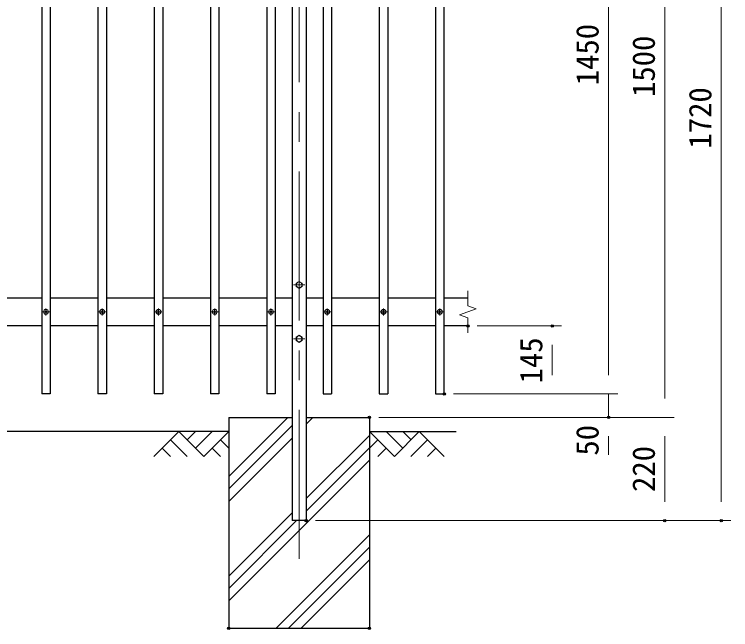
# Model space of a CAD drawing. Units: millimetres, scale not verified. Extents: x -4200 to 4200, y -2970 to 2970.
# Drawn here: x -2138 to -610, y -623 to 689 of the extents above; entities that cross this region are included whole.
import ezdxf
from ezdxf.enums import TextEntityAlignment as Align

# ---------------------------------------------------------------- set-up
doc = ezdxf.new("R2010")
doc.units = ezdxf.units.MM
doc.header["$LTSCALE"] = 10
doc.header["$PDMODE"] = 32
doc.header["$PDSIZE"] = 5
doc.linetypes.add('USER1', pattern=[50.8, 31.75, -6.35, 6.35, -6.35])
for name, color, linetype, lineweight in [('0-2_D-BMK', 2, 'USER1', 13), ('0-3_D-DCR-HCH', 7, 'Continuous', 13), ('0-4_D-STR1', 1, 'Continuous', 25), ('0-5_D-STR4', 7, 'Continuous', 25), ('0-6_D-STR3', 3, 'Continuous', 13), ('0-7_D-BGD', 7, 'Continuous', 25), ('0-8_D-STR-DIM', 7, 'Continuous', 13)]:
    doc.layers.add(name, color=color, linetype=linetype, lineweight=lineweight)
doc.layers.add('0-A_Defpoints', color=8, linetype='Continuous')
doc.styles.add('ＭＳ ゴシック', font='')
doc.styles.get('ＭＳ ゴシック').set_extended_font_data('MS Gothic')

msp = doc.modelspace()

# ---------------------------------------------------------------- linework, layer by layer
at = {"layer": '0-2_D-BMK'}
for p, q in [((-1530.77, 1369.85), (-1530.77, -490.15)), ((-1518.77, 112.35), (-1542.77, 112.35)), ((-2070.77, 62.35), (-2070.77, 47.35)), ((-1950.77, 62.35), (-1950.77, 47.35)), ((-1830.77, 62.35), (-1830.77, 47.35)), ((-1710.77, 62.35), (-1710.77, 47.35)), ((-1590.77, 62.35), (-1590.77, 47.35)), ((-1470.77, 62.35), (-1470.77, 47.35)), ((-1350.77, 62.35), (-1350.77, 47.35)), ((-1230.77, 62.35), (-1230.77, 47.35)), ((-2063.27, 54.85), (-2078.27, 54.85)), ((-1943.27, 54.85), (-1958.27, 54.85)), ((-1823.27, 54.85), (-1838.27, 54.85)), ((-1703.27, 54.85), (-1718.27, 54.85)), ((-1583.27, 54.85), (-1598.27, 54.85)), ((-1463.27, 54.85), (-1478.27, 54.85)), ((-1343.27, 54.85), (-1358.27, 54.85)), ((-1223.27, 54.85), (-1238.27, 54.85)), ((-1518.77, -2.65), (-1542.77, -2.65))]:
    msp.add_line(p, q, dxfattribs=at)
at = {"layer": '0-3_D-DCR-HCH'}
for p, q in [((-1680.77, -296.23), (-1554.7, -170.15)), ((-1515.77, -184.26), (-1501.66, -170.15)), ((-1680.77, -322.74), (-1545.77, -187.74)), ((-1787.2, -200.15), (-1840.41, -253.36)), ((-1787.2, -200.15), (-1733.99, -253.36)), ((-1769.46, -217.89), (-1751.72, -200.15)), ((-1751.72, -235.62), (-1716.25, -200.15)), ((-1733.99, -253.36), (-1680.77, -200.15)), ((-1515.77, -343.36), (-1380.77, -208.36)), ((-1327.56, -253.36), (-1380.77, -200.15)), ((-1309.82, -235.62), (-1345.3, -200.15)), ((-1274.35, -200.15), (-1327.56, -253.36)), ((-1291.99, -217.98), (-1309.82, -200.15)), ((-1274.35, -200.15), (-1221.14, -253.36)), ((-1804.94, -217.89), (-1769.3, -253.36)), ((-1698.51, -217.89), (-1680.77, -235.54)), ((-1680.77, -349.26), (-1545.77, -214.26)), ((-1363.04, -217.89), (-1380.77, -235.54)), ((-1256.61, -217.89), (-1292.25, -253.36)), ((-1822.67, -235.62), (-1804.85, -253.36)), ((-1716.25, -235.62), (-1698.43, -253.36)), ((-1515.77, -369.88), (-1380.77, -234.88)), ((-1345.3, -235.62), (-1363.12, -253.36)), ((-1238.88, -235.62), (-1256.69, -253.36)), ((-1680.77, -561.39), (-1380.77, -261.39)), ((-1680.77, -508.36), (-1545.77, -373.36)), ((-1680.77, -534.88), (-1536.05, -390.15)), ((-1580.43, -620.15), (-1380.77, -420.49)), ((-1553.92, -620.15), (-1380.77, -447.01)), ((-1527.4, -620.15), (-1380.77, -473.53))]:
    msp.add_line(p, q, dxfattribs=at)
at = {"layer": '0-4_D-STR1'}
for p, q in [((-2079.77, 1329.85), (-2079.77, -120.15)), ((-2061.77, 1329.85), (-2061.77, -120.15)), ((-1959.77, 1329.85), (-1959.77, -120.15)), ((-1941.77, 1329.85), (-1941.77, -120.15)), ((-1839.77, 1329.85), (-1839.77, -120.15)), ((-1821.77, 1329.85), (-1821.77, -120.15)), ((-1719.77, 1329.85), (-1719.77, -120.15)), ((-1701.77, 1329.85), (-1701.77, -120.15)), ((-1599.77, 1329.85), (-1599.77, -120.15)), ((-1581.77, 1329.85), (-1581.77, -120.15)), ((-1479.77, 1329.85), (-1479.77, -120.15)), ((-1461.77, 1329.85), (-1461.77, -120.15)), ((-1359.77, 1329.85), (-1359.77, -120.15)), ((-1341.77, 1329.85), (-1341.77, -120.15)), ((-1239.77, 1329.85), (-1239.77, -120.15)), ((-1221.77, 1329.85), (-1221.77, -120.15)), ((-1545.77, 1319.85), (-1545.77, -390.15)), ((-1515.77, 1319.85), (-1515.77, -390.15)), ((-2181.77, 84.85), (-2079.77, 84.85)), ((-2061.77, 84.85), (-1959.77, 84.85)), ((-1941.77, 84.85), (-1839.77, 84.85)), ((-1821.77, 84.85), (-1719.77, 84.85)), ((-1701.77, 84.85), (-1599.77, 84.85)), ((-1581.77, 84.85), (-1545.77, 84.85)), ((-1515.77, 84.85), (-1479.77, 84.85)), ((-1461.77, 84.85), (-1359.77, 84.85)), ((-1341.77, 84.85), (-1239.77, 84.85)), ((-1221.77, 84.85), (-1170.77, 84.85)), ((-2079.77, 24.85), (-2181.77, 24.85)), ((-1959.77, 24.85), (-2061.77, 24.85)), ((-1839.77, 24.85), (-1941.77, 24.85)), ((-1719.77, 24.85), (-1821.77, 24.85)), ((-1599.77, 24.85), (-1701.77, 24.85)), ((-1545.77, 24.85), (-1581.77, 24.85)), ((-1479.77, 24.85), (-1515.77, 24.85)), ((-1359.77, 24.85), (-1461.77, 24.85)), ((-1239.77, 24.85), (-1341.77, 24.85)), ((-1170.77, 24.85), (-1221.77, 24.85)), ((-2061.77, -120.15), (-2079.77, -120.15)), ((-1941.77, -120.15), (-1959.77, -120.15)), ((-1821.77, -120.15), (-1839.77, -120.15)), ((-1701.77, -120.15), (-1719.77, -120.15)), ((-1581.77, -120.15), (-1599.77, -120.15)), ((-1479.77, -120.15), (-1461.77, -120.15)), ((-1359.77, -120.15), (-1341.77, -120.15)), ((-1239.77, -120.15), (-1221.77, -120.15)), ((-1515.77, -390.15), (-1545.77, -390.15))]:
    msp.add_line(p, q, dxfattribs=at)
at = {"layer": '0-5_D-STR4'}
for p, q in [((-1680.77, -170.15), (-1680.77, -620.15)), ((-1680.77, -170.15), (-1545.77, -170.15)), ((-1515.77, -170.15), (-1380.77, -170.15)), ((-1380.77, -170.15), (-1380.77, -620.15)), ((-1380.77, -620.15), (-1680.77, -620.15))]:
    msp.add_line(p, q, dxfattribs=at)
at = {"layer": '0-6_D-STR3'}
for p, q in [((-2072.6, 55.24), (-2074.12, 55.22)), ((-2074.12, 55.22), (-2074.12, 54.48)), ((-2074.12, 55.22), (-2074.12, 54.48)), ((-2072.6, 54.46), (-2074.12, 54.48)), ((-2071.68, 55.72), (-2072.6, 55.24)), ((-2071.68, 53.99), (-2072.6, 54.46)), ((-2071.66, 55.73), (-2071.17, 56.65)), ((-2071.66, 53.97), (-2071.17, 53.05)), ((-2071.14, 58.2), (-2071.17, 56.65)), ((-2071.17, 58.2), (-2070.41, 58.2)), ((-2071.14, 51.5), (-2071.17, 53.05)), ((-2071.14, 51.5), (-2070.41, 51.5)), ((-2070.41, 58.2), (-2070.38, 56.65)), ((-2070.41, 51.5), (-2070.38, 53.05)), ((-2069.89, 55.73), (-2070.38, 56.65)), ((-2069.89, 53.97), (-2070.38, 53.05)), ((-2069.87, 55.72), (-2068.95, 55.24)), ((-2069.87, 53.99), (-2068.95, 54.46)), ((-2068.95, 54.46), (-2067.42, 54.48)), ((-1952.6, 55.24), (-1954.12, 55.22)), ((-1954.12, 55.22), (-1954.12, 54.48)), ((-1954.12, 55.22), (-1954.12, 54.48)), ((-1952.6, 54.46), (-1954.12, 54.48)), ((-1951.68, 55.72), (-1952.6, 55.24)), ((-1951.68, 53.99), (-1952.6, 54.46)), ((-1951.66, 55.73), (-1951.17, 56.65)), ((-1951.66, 53.97), (-1951.17, 53.05)), ((-1951.14, 58.2), (-1951.17, 56.65)), ((-1951.17, 58.2), (-1950.41, 58.2)), ((-1951.14, 51.5), (-1951.17, 53.05)), ((-1951.14, 51.5), (-1950.41, 51.5)), ((-1950.41, 58.2), (-1950.38, 56.65)), ((-1950.41, 51.5), (-1950.38, 53.05)), ((-1949.89, 55.73), (-1950.38, 56.65)), ((-1949.89, 53.97), (-1950.38, 53.05)), ((-1949.87, 55.72), (-1948.95, 55.24)), ((-1949.87, 53.99), (-1948.95, 54.46)), ((-1948.95, 54.46), (-1947.42, 54.48)), ((-1832.6, 55.24), (-1834.12, 55.22)), ((-1834.12, 55.22), (-1834.12, 54.48)), ((-1834.12, 55.22), (-1834.12, 54.48)), ((-1832.6, 54.46), (-1834.12, 54.48)), ((-1831.68, 55.72), (-1832.6, 55.24)), ((-1831.68, 53.99), (-1832.6, 54.46)), ((-1831.66, 55.73), (-1831.17, 56.65)), ((-1831.66, 53.97), (-1831.17, 53.05)), ((-1831.14, 58.2), (-1831.17, 56.65)), ((-1831.17, 58.2), (-1830.41, 58.2)), ((-1831.14, 51.5), (-1831.17, 53.05)), ((-1831.14, 51.5), (-1830.41, 51.5)), ((-1830.41, 58.2), (-1830.38, 56.65)), ((-1830.41, 51.5), (-1830.38, 53.05)), ((-1829.89, 55.73), (-1830.38, 56.65)), ((-1829.89, 53.97), (-1830.38, 53.05)), ((-1829.87, 55.72), (-1828.95, 55.24)), ((-1829.87, 53.99), (-1828.95, 54.46)), ((-1828.95, 54.46), (-1827.42, 54.48)), ((-1712.6, 55.24), (-1714.12, 55.22)), ((-1714.12, 55.22), (-1714.12, 54.48)), ((-1714.12, 55.22), (-1714.12, 54.48)), ((-1712.6, 54.46), (-1714.12, 54.48)), ((-1711.68, 55.72), (-1712.6, 55.24)), ((-1711.68, 53.99), (-1712.6, 54.46)), ((-1711.66, 55.73), (-1711.17, 56.65)), ((-1711.66, 53.97), (-1711.17, 53.05)), ((-1711.14, 58.2), (-1711.17, 56.65)), ((-1711.17, 58.2), (-1710.41, 58.2)), ((-1711.14, 51.5), (-1711.17, 53.05)), ((-1711.14, 51.5), (-1710.41, 51.5)), ((-1710.41, 58.2), (-1710.38, 56.65)), ((-1710.41, 51.5), (-1710.38, 53.05)), ((-1709.89, 55.73), (-1710.38, 56.65)), ((-1709.89, 53.97), (-1710.38, 53.05)), ((-1709.87, 55.72), (-1708.95, 55.24)), ((-1709.87, 53.99), (-1708.95, 54.46)), ((-1708.95, 54.46), (-1707.42, 54.48)), ((-1592.6, 55.24), (-1594.12, 55.22)), ((-1594.12, 55.22), (-1594.12, 54.48)), ((-1594.12, 55.22), (-1594.12, 54.48)), ((-1592.6, 54.46), (-1594.12, 54.48)), ((-1591.68, 55.72), (-1592.6, 55.24)), ((-1591.68, 53.99), (-1592.6, 54.46)), ((-1591.66, 55.73), (-1591.17, 56.65)), ((-1591.66, 53.97), (-1591.17, 53.05)), ((-1591.14, 58.2), (-1591.17, 56.65)), ((-1591.17, 58.2), (-1590.41, 58.2)), ((-1591.14, 51.5), (-1591.17, 53.05)), ((-1591.14, 51.5), (-1590.41, 51.5)), ((-1590.41, 58.2), (-1590.38, 56.65)), ((-1590.41, 51.5), (-1590.38, 53.05)), ((-1589.89, 55.73), (-1590.38, 56.65)), ((-1589.89, 53.97), (-1590.38, 53.05)), ((-1589.87, 55.72), (-1588.95, 55.24)), ((-1589.87, 53.99), (-1588.95, 54.46)), ((-1588.95, 54.46), (-1587.42, 54.48)), ((-1472.6, 55.24), (-1474.12, 55.22)), ((-1474.12, 55.22), (-1474.12, 54.48)), ((-1474.12, 55.22), (-1474.12, 54.48)), ((-1472.6, 54.46), (-1474.12, 54.48)), ((-1471.68, 55.72), (-1472.6, 55.24)), ((-1471.68, 53.99), (-1472.6, 54.46)), ((-1471.66, 55.73), (-1471.17, 56.65)), ((-1471.66, 53.97), (-1471.17, 53.05)), ((-1471.14, 58.2), (-1471.17, 56.65)), ((-1471.17, 58.2), (-1470.41, 58.2)), ((-1471.14, 51.5), (-1471.17, 53.05)), ((-1471.14, 51.5), (-1470.41, 51.5)), ((-1470.41, 58.2), (-1470.38, 56.65)), ((-1470.41, 51.5), (-1470.38, 53.05)), ((-1469.89, 55.73), (-1470.38, 56.65)), ((-1469.89, 53.97), (-1470.38, 53.05)), ((-1469.87, 55.72), (-1468.95, 55.24)), ((-1469.87, 53.99), (-1468.95, 54.46)), ((-1468.95, 54.46), (-1467.42, 54.48)), ((-1352.6, 55.24), (-1354.12, 55.22)), ((-1354.12, 55.22), (-1354.12, 54.48)), ((-1354.12, 55.22), (-1354.12, 54.48)), ((-1352.6, 54.46), (-1354.12, 54.48)), ((-1351.68, 55.72), (-1352.6, 55.24)), ((-1351.68, 53.99), (-1352.6, 54.46)), ((-1351.66, 55.73), (-1351.17, 56.65)), ((-1351.66, 53.97), (-1351.17, 53.05)), ((-1351.14, 58.2), (-1351.17, 56.65)), ((-1351.17, 58.2), (-1350.41, 58.2)), ((-1351.14, 51.5), (-1351.17, 53.05)), ((-1351.14, 51.5), (-1350.41, 51.5)), ((-1350.41, 58.2), (-1350.38, 56.65)), ((-1350.41, 51.5), (-1350.38, 53.05)), ((-1349.89, 55.73), (-1350.38, 56.65)), ((-1349.89, 53.97), (-1350.38, 53.05)), ((-1349.87, 55.72), (-1348.95, 55.24)), ((-1349.87, 53.99), (-1348.95, 54.46)), ((-1348.95, 54.46), (-1347.42, 54.48)), ((-1232.6, 55.24), (-1234.12, 55.22)), ((-1234.12, 55.22), (-1234.12, 54.48)), ((-1234.12, 55.22), (-1234.12, 54.48)), ((-1232.6, 54.46), (-1234.12, 54.48)), ((-1231.68, 55.72), (-1232.6, 55.24)), ((-1231.68, 53.99), (-1232.6, 54.46)), ((-1231.66, 55.73), (-1231.17, 56.65)), ((-1231.66, 53.97), (-1231.17, 53.05)), ((-1231.14, 58.2), (-1231.17, 56.65)), ((-1231.17, 58.2), (-1230.41, 58.2)), ((-1231.14, 51.5), (-1231.17, 53.05)), ((-1231.14, 51.5), (-1230.41, 51.5)), ((-1230.41, 58.2), (-1230.38, 56.65)), ((-1230.41, 51.5), (-1230.38, 53.05)), ((-1229.89, 55.73), (-1230.38, 56.65)), ((-1229.89, 53.97), (-1230.38, 53.05)), ((-1229.87, 55.72), (-1228.95, 55.24)), ((-1229.87, 53.99), (-1228.95, 54.46)), ((-1228.95, 54.46), (-1227.42, 54.48))]:
    msp.add_line(p, q, dxfattribs=at)
for points in [[(-1524.27, 116.1), (-1530.77, 119.86), (-1537.27, 116.1), (-1537.27, 108.6), (-1530.77, 104.84), (-1524.27, 108.6)], [(-1524.27, 1.1), (-1530.77, 4.86), (-1537.27, 1.1), (-1537.27, -6.4), (-1530.77, -10.16), (-1524.27, -6.4)]]:
    msp.add_lwpolyline(points, close=True, dxfattribs=at)
for points in [[(-2068.95, 55.24), (-2067.42, 55.22), (-2067.42, 54.48)], [(-1948.95, 55.24), (-1947.42, 55.22), (-1947.42, 54.48)], [(-1828.95, 55.24), (-1827.42, 55.22), (-1827.42, 54.48)], [(-1708.95, 55.24), (-1707.42, 55.22), (-1707.42, 54.48)], [(-1588.95, 55.24), (-1587.42, 55.22), (-1587.42, 54.48)], [(-1468.95, 55.24), (-1467.42, 55.22), (-1467.42, 54.48)], [(-1348.95, 55.24), (-1347.42, 55.22), (-1347.42, 54.48)], [(-1228.95, 55.24), (-1227.42, 55.22), (-1227.42, 54.48)]]:
    msp.add_lwpolyline(points, dxfattribs=at)
for centre, radius in [((-1530.77, 112.35), 6.25), ((-2070.77, 54.85), 5.25), ((-1950.77, 54.85), 5.25), ((-1830.77, 54.85), 5.25), ((-1710.77, 54.85), 5.25), ((-1590.77, 54.85), 5.25), ((-1470.77, 54.85), 5.25), ((-1350.77, 54.85), 5.25), ((-1230.77, 54.85), 5.25), ((-1530.77, -2.65), 6.25)]:
    msp.add_circle(centre, radius, dxfattribs=at)
at = {"layer": '0-7_D-BGD'}
for p, q in [((-1680.77, -200.15), (-3180.77, -200.15)), ((-1380.77, -200.15), (-1195.77, -200.15))]:
    msp.add_line(p, q, dxfattribs=at)
at = {"layer": '0-8_D-STR-DIM'}
for p, q in [((-870.77, -80.15), (-870.77, 1289.85)), ((-750.77, -130.15), (-750.77, 1289.85)), ((-630.25, 1289.85), (-630.25, -350.15)), ((-1170.77, 99.85), (-1170.77, 67.68)), ((-1188.39, 48.44), (-1153.15, 61.26)), ((-1153.15, 61.26), (-1170.77, 67.68)), ((-1170.77, 42.02), (-1188.39, 48.44)), ((-1170.77, 42.02), (-1170.77, 9.85)), ((-1150.77, 24.85), (-970.77, 24.85)), ((-990.77, -80.15), (-990.77, -15.15)), ((-870.77, -80.15), (-870.77, -40.15)), ((-1201.27, -120.15), (-970.77, -120.15)), ((-1201.27, -120.15), (-850.77, -120.15)), ((-1201.27, -120.15), (-850.77, -120.15)), ((-870.77, -120.15), (-870.77, -170.15)), ((-1360.77, -170.15), (-730.77, -170.15)), ((-1360.77, -170.15), (-730.77, -170.15)), ((-1360.77, -170.15), (-850.77, -170.15)), ((-870.77, -210.15), (-870.77, -250.15)), ((-750.77, -210.15), (-750.77, -350.15)), ((-1495.77, -390.15), (-730.77, -390.15)), ((-1495.25, -390.15), (-610.25, -390.15))]:
    msp.add_line(p, q, dxfattribs=at)
at = {"layer": '0-A_Defpoints'}
for p in [(-1170.77, 24.85), (-990.77, 24.85), (-1221.27, -120.15), (-1380.77, -170.15), (-870.77, -170.15), (-1515.77, -390.15), (-1515.25, -390.15), (-750.77, -390.15), (-630.25, -390.15), (-1680.77, -620.15), (-1380.77, -620.15)]:
    msp.add_point(p, dxfattribs=at)

# ---------------------------------------------------------------- texts
at = {"layer": '0-8_D-STR-DIM', "style": 'ＭＳ ゴシック'}
for s, p in [('1450', (-877.52, 537.95)), ('1500', (-757.52, 512.95)), ('1720', (-637, 402.95)), ('145', (-997.52, -97.65)), ('50', (-877.53, -251.57)), ('220', (-757.52, -329.15))]:
    msp.add_text(s, height=48.09, rotation=90, dxfattribs=at).set_placement(p, align=Align.BOTTOM_LEFT)

doc.saveas('drawing.dxf')
